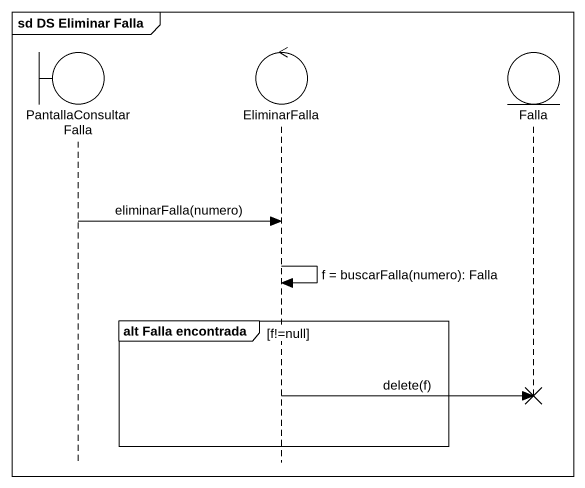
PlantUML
@startuml
mainframe sd DS Eliminar Falla
hide footbox
boundary PantallaConsultarFalla
control EliminarFalla
entity Falla

PantallaConsultarFalla -> EliminarFalla : eliminarFalla(numero)
EliminarFalla -> EliminarFalla : f = buscarFalla(numero): Falla
group alt Falla encontrada [f!=null]
  EliminarFalla -> Falla !! : delete(f)
end
@enduml
